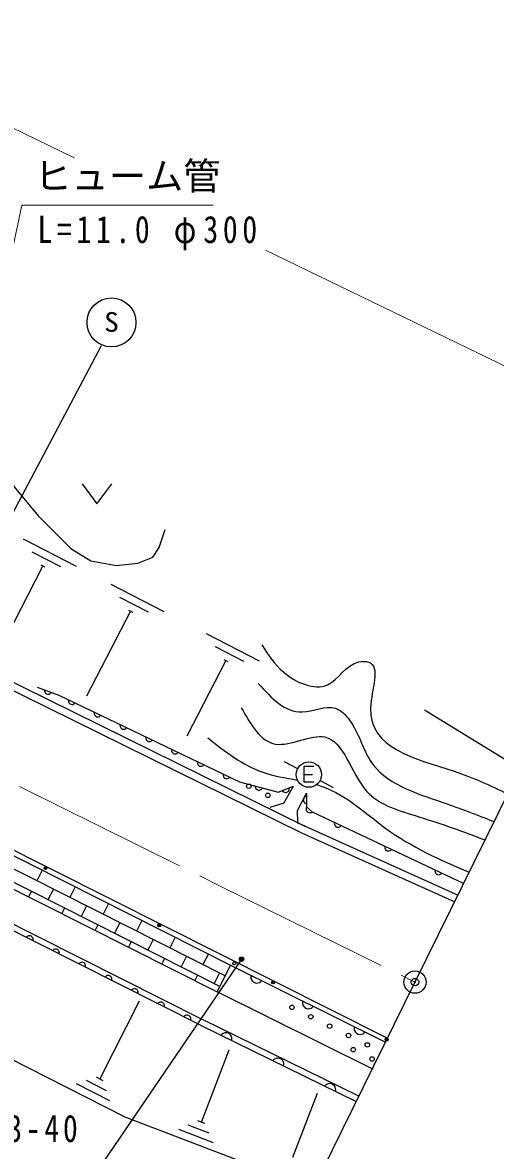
# Model space of a CAD drawing. Units: millimetres, scale not verified. Extents: x 40000 to 680000, y 20000 to 380000.
# Drawn here: x 434822 to 466572, y 241418 to 317135 of the extents above; entities that cross this region are included whole.
import ezdxf
from ezdxf.enums import TextEntityAlignment as Align

# ---------------------------------------------------------------- set-up
doc = ezdxf.new("R2010")
doc.units = ezdxf.units.MM
doc.header["$LTSCALE"] = 1000
doc.header["$PDMODE"] = 32
doc.header["$PDSIZE"] = 500
doc.linetypes.add('CHAIN', pattern=[18.5, 12, -1.5, 3.5, -1.5])
for name, color, linetype, lineweight in [('M-BGD', 7, 'Continuous', 25), ('M-BMK', 2, 'CHAIN', 13), ('M-BMK-SRVR', 3, 'Continuous', 25), ('M-STR-HTXT', 7, 'Continuous', 13), ('M-STR-STRC', 7, 'Continuous', 25)]:
    doc.layers.add(name, color=color, linetype=linetype, lineweight=lineweight)
doc.layers.add('M-OTRS', color=6, linetype='Continuous')
doc.styles.add('ＭＳ ゴシック', font='')
doc.styles.get('ＭＳ ゴシック').set_extended_font_data('MS Gothic')

msp = doc.modelspace()

# ---------------------------------------------------------------- linework, layer by layer
at = {"layer": 'M-BGD'}
for p, q in [((434856, 282469), (438416, 280633)), ((435450, 281599), (437363, 280612)), ((436177, 280661), (433229, 274945)), ((436044, 280730), (436311, 280592)), ((440744, 279432), (444304, 277596)), ((441338, 278562), (443251, 277575)), ((442065, 277624), (439124, 271923)), ((441931, 277693), (442198, 277555)), ((447152, 276126), (450712, 274290)), ((428513, 275074), (453543, 262741)), ((428734, 275523), (453765, 263190)), ((447746, 275257), (449659, 274270)), ((408221, 274289), (448790, 253860)), ((459313, 248954), (408273, 274585)), ((448473, 274318), (445852, 269236)), ((448340, 274387), (448607, 274250)), ((448431, 253146), (407861, 273575)), ((448071, 252431), (407501, 272860)), ((407320, 272500), (447890, 252071)), ((435793, 272525), (437266, 271991)), ((406374, 270622), (446944, 250193)), ((461810, 270993), (468234, 267063)), ((446764, 249836), (406194, 270264)), ((453293, 267043), (452407, 267506)), ((453706, 266649), (454284, 266649)), ((451979, 265460), (453005, 265866)), ((452369, 264723), (453005, 265866)), ((454795, 266247), (455676, 265773)), ((453275, 264232), (453889, 265395)), ((453889, 265395), (453881, 264480)), ((452369, 264723), (451431, 264438)), ((453881, 264480), (454297, 264133)), ((453315, 263392), (453275, 264232)), ((464431, 259343), (454297, 264133)), ((453786, 263196), (453315, 263392)), ((436132, 260234), (435772, 259520)), ((436889, 258958), (436529, 258243)), ((438365, 259110), (438005, 258395)), ((435412, 258805), (435231, 258446)), ((437645, 257681), (437464, 257321)), ((439121, 257833), (438762, 257119)), ((440598, 257986), (440238, 257271)), ((441354, 256709), (440995, 255994)), ((442831, 256861), (442471, 256147)), ((439878, 256557), (439697, 256197)), ((442111, 255432), (441930, 255073)), ((443587, 255585), (443227, 254870)), ((445063, 255737), (444704, 255022)), ((445820, 254460), (445460, 253746)), ((447296, 254612), (446937, 253898)), ((444344, 254308), (444163, 253948)), ((448790, 253860), (447890, 252071)), ((448790, 253860), (459183, 248690)), ((446577, 253183), (446396, 252824)), ((448053, 253336), (447693, 252621)), ((440009, 246213), (442675, 251460)), ((457400, 245070), (446944, 250193)), ((446764, 249836), (457220, 244704)), ((446831, 243315), (448688, 248172)), ((440452, 245427), (439114, 246106)), ((440232, 246099), (439787, 246326)), ((440671, 244755), (438442, 245887)), ((452970, 240967), (454615, 245270)), ((447353, 242581), (445952, 243116)), ((447064, 243226), (446597, 243405)), ((447641, 241935), (445306, 242828))]:
    msp.add_line(p, q, dxfattribs=at)
for points in [[(257553, 287993), (267040, 292241), (277943, 289692), (291961, 287851), (348175, 275532), (368944, 270718), (376165, 269868), (406183, 261089), (422184, 253585), (441696, 243673), (454331, 238841)], [(433949, 288263), (433692, 287246), (434250, 285964), (435873, 284014), (438057, 281838), (439400, 280992), (441132, 280695), (442562, 280848), (443570, 281253), (443984, 281894), (444394, 283098)], [(438819, 286179), (439819, 284819), (440819, 286179)], [(436295, 272343), (436293, 272280), (436304, 272223), (436334, 272159), (436371, 272114), (436420, 272074), (436496, 272047), (436559, 272045), (436616, 272057), (436680, 272086), (436725, 272123), (436765, 272173)], [(437266, 271991), (449381, 266174), (451979, 265460)], [(437906, 271684), (437898, 271621), (437903, 271563), (437927, 271496), (437959, 271447), (438004, 271403), (438076, 271369), (438139, 271361), (438197, 271366), (438264, 271390), (438313, 271422), (438357, 271467)], [(439637, 270853), (439629, 270790), (439634, 270732), (439657, 270665), (439690, 270616), (439735, 270572), (439807, 270538), (439870, 270530), (439928, 270535), (439995, 270559), (440043, 270591), (440087, 270636)], [(441367, 270022), (441359, 269959), (441365, 269901), (441388, 269834), (441420, 269786), (441466, 269742), (441538, 269707), (441601, 269699), (441659, 269704), (441725, 269728), (441774, 269760), (441818, 269805)], [(443098, 269191), (443090, 269128), (443096, 269070), (443119, 269003), (443151, 268955), (443196, 268911), (443269, 268876), (443331, 268868), (443389, 268873), (443456, 268897), (443505, 268929), (443549, 268974)], [(444829, 268360), (444821, 268297), (444826, 268239), (444850, 268172), (444882, 268124), (444927, 268080), (444999, 268045), (445062, 268037), (445120, 268043), (445187, 268066), (445236, 268098), (445280, 268143)], [(446560, 267529), (446552, 267466), (446557, 267408), (446580, 267341), (446612, 267293), (446658, 267249), (446730, 267214), (446793, 267206), (446851, 267212), (446918, 267235), (446966, 267267), (447010, 267313)], [(448290, 266698), (448282, 266635), (448288, 266577), (448311, 266511), (448343, 266462), (448389, 266418), (448461, 266383), (448524, 266375), (448582, 266381), (448648, 266404), (448697, 266436), (448741, 266482)], [(454386, 267193), (453706, 267193), (453706, 266173), (454386, 266173)], [(450439, 265883), (450442, 265820), (450458, 265764), (450493, 265703), (450533, 265660), (450586, 265625), (450663, 265604), (450726, 265607), (450782, 265623), (450844, 265658), (450886, 265698), (450921, 265751)], [(452260, 265571), (452300, 265522), (452347, 265487), (452412, 265459), (452469, 265449), (452532, 265453), (452607, 265482), (452655, 265523), (452691, 265569), (452719, 265634), (452728, 265692), (452725, 265755)], [(453887, 265187), (453827, 265168), (453777, 265138), (453726, 265089), (453696, 265039), (453675, 264979), (453675, 264899), (453694, 264839), (453724, 264789), (453773, 264738), (453823, 264708), (453883, 264687)], [(453897, 264466), (453874, 264408), (453865, 264350), (453871, 264280), (453890, 264224), (453924, 264171), (453985, 264119), (454044, 264096), (454102, 264087), (454172, 264094), (454227, 264113), (454281, 264146)], [(453543, 262741), (463641, 258203), (463826, 258115)], [(453786, 263196), (463857, 258654), (464047, 258563)], [(455760, 263442), (455752, 263379), (455758, 263321), (455782, 263254), (455814, 263206), (455860, 263162), (455932, 263128), (455995, 263120), (456053, 263126), (456120, 263150), (456168, 263182), (456212, 263228)], [(459138, 261845), (459130, 261782), (459136, 261724), (459160, 261658), (459192, 261609), (459238, 261565), (459310, 261531), (459373, 261524), (459431, 261529), (459498, 261553), (459546, 261586), (459590, 261631)], [(462516, 260249), (462508, 260186), (462514, 260128), (462538, 260061), (462570, 260013), (462616, 259969), (462689, 259935), (462751, 259927), (462809, 259933), (462876, 259957), (462924, 259989), (462968, 260035)], [(435522, 255496), (435531, 255559), (435527, 255617), (435504, 255684), (435473, 255734), (435429, 255778), (435357, 255814), (435295, 255824), (435237, 255819), (435169, 255797), (435120, 255766), (435075, 255721)], [(437286, 254608), (437295, 254671), (437291, 254729), (437268, 254796), (437237, 254845), (437193, 254890), (437121, 254926), (437059, 254935), (437000, 254931), (436933, 254909), (436884, 254878), (436839, 254833)], [(439050, 253720), (439059, 253783), (439054, 253841), (439032, 253908), (439001, 253957), (438956, 254002), (438885, 254038), (438822, 254047), (438764, 254043), (438697, 254021), (438648, 253990), (438603, 253945)], [(458301, 246899), (447890, 252071), (448790, 253860)], [(440814, 252832), (440823, 252894), (440818, 252953), (440796, 253020), (440765, 253069), (440720, 253114), (440649, 253150), (440586, 253159), (440528, 253155), (440461, 253132), (440412, 253101), (440367, 253057)], [(450164, 253177), (450150, 253076), (450158, 252983), (450194, 252876), (450244, 252798), (450316, 252726), (450430, 252669), (450530, 252655), (450623, 252662), (450731, 252698), (450809, 252749), (450881, 252820)], [(442577, 251944), (442587, 252006), (442582, 252064), (442560, 252131), (442529, 252181), (442484, 252226), (442413, 252262), (442350, 252271), (442292, 252266), (442225, 252244), (442176, 252213), (442131, 252168)], [(444341, 251055), (444350, 251118), (444346, 251176), (444324, 251243), (444293, 251293), (444248, 251337), (444177, 251373), (444114, 251383), (444056, 251378), (443989, 251356), (443940, 251325), (443895, 251280)], [(453629, 251453), (453615, 251353), (453622, 251260), (453658, 251153), (453708, 251074), (453780, 251003), (453894, 250946), (453995, 250932), (454088, 250939), (454195, 250975), (454274, 251025), (454345, 251097)], [(446105, 250167), (446114, 250230), (446110, 250288), (446088, 250355), (446057, 250404), (446012, 250449), (445941, 250485), (445878, 250494), (445820, 250490), (445753, 250468), (445703, 250437), (445659, 250392)], [(448866, 248804), (448879, 248904), (448871, 248997), (448835, 249104), (448784, 249183), (448712, 249254), (448597, 249310), (448497, 249324), (448404, 249316), (448297, 249279), (448218, 249229), (448147, 249157)], [(457093, 249730), (457079, 249630), (457086, 249537), (457122, 249430), (457172, 249351), (457244, 249280), (457359, 249223), (457459, 249209), (457552, 249216), (457659, 249252), (457738, 249302), (457809, 249374)], [(452351, 247094), (452364, 247194), (452357, 247287), (452320, 247394), (452269, 247472), (452197, 247543), (452082, 247600), (451982, 247613), (451889, 247606), (451782, 247569), (451704, 247518), (451633, 247446)], [(455836, 245383), (455850, 245484), (455842, 245577), (455805, 245684), (455755, 245762), (455682, 245833), (455568, 245889), (455467, 245903), (455374, 245895), (455267, 245859), (455189, 245808), (455118, 245736)]]:
    msp.add_lwpolyline(points, dxfattribs=at)
for centre, radius in [((454046, 266649), 850), ((450015, 265870), 150), ((451290, 265258), 150), ((436362, 260367), 100), ((436362, 260367), 60), ((436362, 260367), 20), ((443997, 256533), 100), ((443997, 256533), 60), ((443997, 256533), 20), ((449039, 253973), 100), ((451633, 252699), 100), ((451633, 252699), 60), ((451633, 252699), 20), ((452907, 251022), 150), ((454173, 250393), 150), ((455440, 249763), 150), ((456706, 249133), 150), ((457972, 248503), 150), ((459268, 248864), 100), ((459268, 248864), 60), ((459268, 248864), 20), ((457024, 248185), 150), ((458290, 247555), 150)]:
    msp.add_circle(centre, radius, dxfattribs=at)
for points, knots in [([(450884, 275359), (451298, 274710), (451712, 274060), (452359, 273516), (453194, 272814), (454418, 272288), (455288, 272679), (456031, 273014), (456515, 274017), (457393, 274209), (457621, 274261), (457874, 274260), (458056, 274197), (458891, 273934), (458234, 272339), (458184, 271141), (458093, 268348), (461216, 267752), (463800, 266871), (465116, 266423), (466293, 265901), (467388, 265346)], [0, 0, 0, 0, 1, 1, 1, 2, 2, 2, 3, 3, 3, 4, 4, 4, 5, 5, 5, 6, 6, 6, 7, 7, 7, 7]), ([(450643, 272763), (451547, 271786), (452451, 270809), (453599, 270853), (454333, 270881), (455168, 271327), (455837, 271101), (456204, 270977), (456522, 270652), (456776, 270300), (457408, 269453), (457640, 268400), (458170, 267592), (459135, 266045), (461144, 265437), (463036, 264780), (464224, 264368), (465365, 263936), (466477, 263496)], [0, 0, 0, 0, 1, 1, 1, 2, 2, 2, 3, 3, 3, 4, 4, 4, 5, 5, 5, 6, 6, 6, 6]), ([(449510, 271133), (450157, 269993), (450805, 268853), (451815, 268698), (452822, 268543), (454188, 269365), (455120, 269174), (456402, 268912), (456863, 266738), (457915, 265533), (458831, 264563), (460146, 264213), (461427, 263819), (462948, 263352), (464422, 262823), (465869, 262263)], [0, 0, 0, 0, 1, 1, 1, 2, 2, 2, 3, 3, 3, 4, 4, 4, 5, 5, 5, 5]), ([(447264, 269110), (448429, 268199), (449593, 267289), (450944, 266815), (451680, 266556), (452472, 266428), (453254, 266279)], [0, 0, 0, 0, 1, 1, 1, 2, 2, 2, 2]), ([(454519, 265990), (454681, 265943), (454842, 265892), (454999, 265834), (456555, 265259), (457838, 264065), (459202, 263034), (460960, 261805), (462849, 260893), (464804, 260099)], [0, 0, 0, 0, 1, 1, 1, 2, 2, 2, 3, 3, 3, 3])]:
    msp.add_open_spline(points, degree=3, knots=knots, dxfattribs=at)
at = {"layer": 'M-BMK'}
for p, q in [((401488, 282317), (448133, 259142)), ((448133, 259142), (461169, 252721))]:
    msp.add_line(p, q, dxfattribs=at)
at = {"layer": 'M-BMK-SRVR'}
msp.add_lwpolyline([(479368, 289664), (461169, 252721), (449342, 228714)], dxfattribs=at)
for radius in [750, 30]:
    msp.add_circle((461169, 252721), radius, dxfattribs=at)
at = {"layer": 'M-OTRS'}
msp.add_point((461169, 252721), dxfattribs=at)
at = {"layer": 'M-STR-HTXT'}
for p, q in [((419515, 317135), (438298, 308052)), ((451129, 301846), (478874, 288429))]:
    msp.add_line(p, q, dxfattribs=at)
msp.add_lwpolyline([(428935, 277292), (434778, 304871), (447611, 304871)], dxfattribs=at)
at = {"layer": 'M-STR-STRC'}
for p, q in [((428479, 273468), (440132, 295464)), ((449527, 254263), (439186, 239115))]:
    msp.add_line(p, q, dxfattribs=at)
for centre, radius in [((440795, 297005), 1642), ((449527, 254263), 150), ((449527, 254263), 90), ((449527, 254263), 30)]:
    msp.add_circle(centre, radius, dxfattribs=at)

# ---------------------------------------------------------------- texts
at = {"layer": 'M-STR-HTXT', "style": 'ＭＳ ゴシック'}
msp.add_text('ヒューム管', height=1833, dxfattribs=at).set_placement((435611, 305371), align=Align.BOTTOM_LEFT)
at = {"layer": 'M-STR-HTXT', "insert": (435829, 301833), "char_height": 1833, "attachment_point": 7, "style": 'ＭＳ ゴシック'}
msp.add_mtext('\\T1.31;\\W0.8;L=11.0\\~φ300', dxfattribs=at)
at = {"layer": 'M-STR-STRC', "style": 'ＭＳ ゴシック', "width": 1.1}
msp.add_text('S', height=1320, dxfattribs=at).set_placement((440300, 295979), align=Align.BOTTOM_LEFT)
at = {"layer": 'M-STR-STRC', "insert": (423805, 241779), "char_height": 1833, "attachment_point": 7, "style": 'ＭＳ ゴシック'}
msp.add_mtext('\\T1.25;\\W0.8;警戒NO-13-40', dxfattribs=at)

doc.saveas('drawing.dxf')
